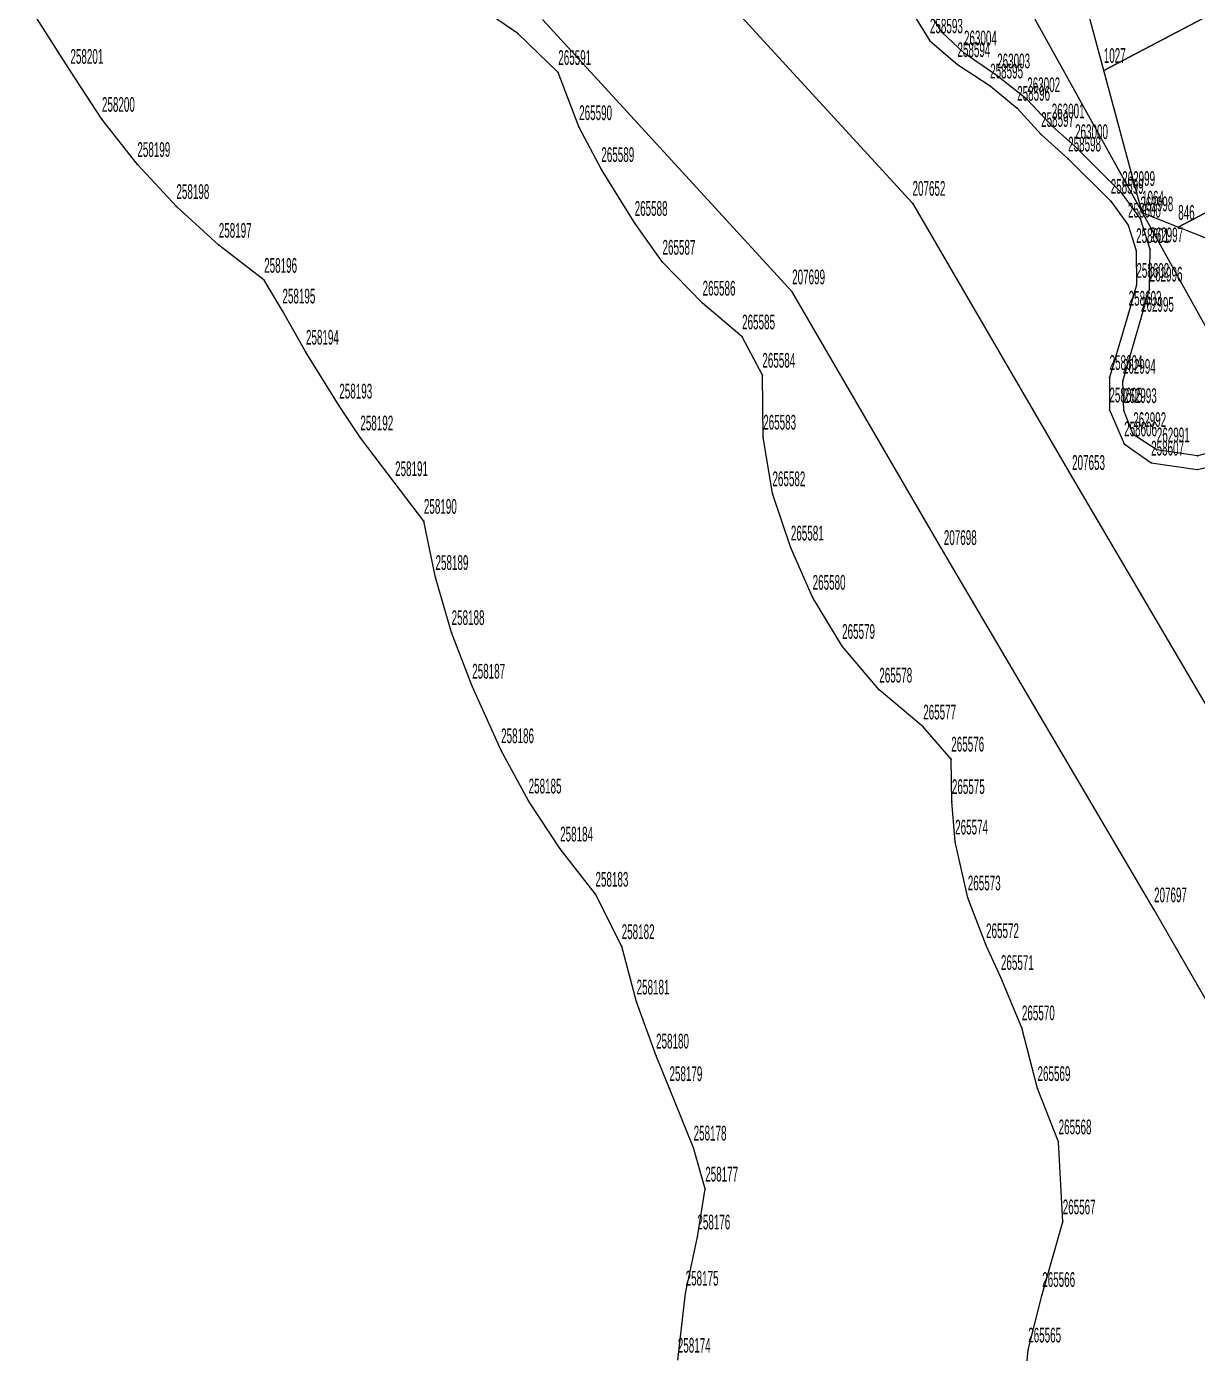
# Model space of a CAD drawing. Extents: x 1277570 to 1279623, y 422293 to 424918.
# Drawn here: x 1277658.2 to 1277826.8, y 423260.6 to 423451.7 of the extents above; entities that cross this region are included whole.
import ezdxf

# ---------------------------------------------------------------- set-up
doc = ezdxf.new("R2010")
doc.units = 0
doc.layers.get('0').update_dxf_attribs({"linetype": 'CONTINUOUS'})

msp = doc.modelspace()

# ---------------------------------------------------------------- linework, layer by layer
at = {"color": 7, "linetype": 'CONTINUOUS'}
for points in [[(1278928.590002, 422296.199999), (1278272.21, 422313.72), (1278280.100001, 422652.879999), (1278114.470001, 422774.680002), (1277866.460001, 423219.000002), (1277891.869999, 423239.150001), (1277900.639998, 423248.799998), (1277891.869999, 423293.490002), (1277781.459999, 423492.419999), (1277686.81, 423574.800002), (1277715.729999, 423607.230001), (1277692.94, 423640.53), (1277730.620002, 423822.8), (1277756.040001, 423821.06), (1277827.020002, 423909.56)], [(1278168.3, 423414.420001), (1278144.880001, 423405.819999), (1278120.820002, 423398.389998), (1278095.759999, 423390.599999), (1278082.640002, 423387.309999), (1278083.06, 423386.670001), (1278086.840002, 423380.630001), (1278065.040001, 423375.170002), (1278043.929998, 423369.869998), (1278027.089999, 423367.33), (1278009.17, 423366.55), (1277968.190002, 423367.549998), (1277908.690002, 423369.040001), (1277889.450001, 423369.550002), (1277889.289998, 423376.879998), (1277875.289998, 423377.260001), (1277861.759999, 423407.920002), (1277824.05, 423422.839999), (1277818.84, 423424.9), (1277806.060002, 423472.539999)], [(1277748.280002, 423467.220001), (1277785.79, 423426.299999), (1277808.77, 423386.819998), (1277834.189999, 423343.589999)], [(1277783.5, 423457.47), (1277788.300002, 423449.709999), (1277792.259999, 423446.279998), (1277796.970001, 423443.200001), (1277800.859998, 423439.990002), (1277804.310002, 423436.22), (1277808.199999, 423432.68), (1277814.329999, 423426.600001), (1277816.82, 423423.16), (1277817.989999, 423419.500002), (1277818.020001, 423414.490002), (1277816.91, 423410.47), (1277814.17, 423401.22), (1277814.139999, 423396.54), (1277816.259999, 423391.649998), (1277820.150002, 423388.889998), (1277826.759998, 423387.929999), (1277831.38, 423388.959999)], [(1277783.5, 423457.47), (1277788.300002, 423449.709999), (1277792.259999, 423446.279998), (1277796.970001, 423443.200001), (1277800.859998, 423439.990002), (1277804.310002, 423436.22), (1277808.199999, 423432.68), (1277814.329999, 423426.600001), (1277816.82, 423423.16), (1277817.989999, 423419.500002), (1277818.020001, 423414.490002), (1277816.91, 423410.47), (1277814.17, 423401.22), (1277814.139999, 423396.54), (1277816.259999, 423391.649998), (1277820.150002, 423388.889998), (1277826.759998, 423387.929999), (1277831.38, 423388.959999)], [(1277830.860002, 423390.959998), (1277826.810001, 423389.929998), (1277820.970002, 423390.789998), (1277817.580001, 423393), (1277816.229998, 423396.450001), (1277816.08, 423400.670001), (1277818.690002, 423409.6), (1277819.93, 423413.939999), (1277820.02, 423419.62), (1277818.600002, 423424.069998), (1277815.979999, 423427.720001), (1277809.199999, 423434.470001), (1277805.83, 423437.449999), (1277802.309998, 423441.23), (1277797.980001, 423444.650002), (1277793.2, 423447.960001), (1277790.010001, 423450.939998), (1277785.14, 423458.709999)], [(1277830.860002, 423390.959998), (1277826.810001, 423389.929998), (1277820.970002, 423390.789998), (1277817.580001, 423393), (1277816.229998, 423396.450001), (1277816.08, 423400.670001), (1277818.690002, 423409.6), (1277819.93, 423413.939999), (1277820.02, 423419.62), (1277818.600002, 423424.069998), (1277815.979999, 423427.720001), (1277809.199999, 423434.470001), (1277805.83, 423437.449999), (1277802.309998, 423441.23), (1277797.980001, 423444.650002), (1277793.2, 423447.960001), (1277790.010001, 423450.939998), (1277785.14, 423458.709999)], [(1277751.989999, 423259.669999), (1277753.120001, 423269.33), (1277754.809999, 423277.420002), (1277755.94, 423284.319998), (1277754.269999, 423290.230001), (1277750.789999, 423298.790001), (1277748.859999, 423303.479999), (1277746.060001, 423311.259999), (1277743.909998, 423319.240002), (1277740.140002, 423326.790001), (1277735.049999, 423333.299999), (1277730.510001, 423340.209999), (1277726.55, 423347.46), (1277722.389998, 423356.760002), (1277719.420001, 423364.48), (1277717.099999, 423372.410001), (1277715.429998, 423380.499998), (1277711.280001, 423385.929999), (1277706.279998, 423392.509999), (1277703.249998, 423397.099998), (1277698.45, 423404.859999), (1277695.06, 423410.790001), (1277692.430002, 423415.21), (1277685.89, 423420.259998), (1277679.790001, 423425.84), (1277674.17, 423431.9), (1277669.070001, 423438.399999), (1277664.529998, 423445.309999), (1277658.209998, 423455.269998)], [(1277801.660002, 423252.579999), (1277802.45, 423261.139999), (1277804.470001, 423269.140001), (1277807.420002, 423279.600001), (1277806.829999, 423291.119999), (1277803.789998, 423298.8), (1277801.54, 423307.549999), (1277798.520001, 423314.799999), (1277796.379999, 423319.379999), (1277793.75, 423326.260001), (1277791.930001, 423334.310001), (1277791.46, 423340.139998), (1277791.37, 423346.25), (1277787.33, 423350.869998), (1277781.009999, 423356.19), (1277775.650002, 423362.480001), (1277771.41, 423369.560001), (1277768.269999, 423376.650001), (1277765.619999, 423384.469999), (1277764.290001, 423392.620002), (1277764.17, 423401.540001), (1277761.25, 423407.060002), (1277755.559999, 423411.920001), (1277749.789999, 423417.819999), (1277745.78, 423423.410001), (1277740.979998, 423431.170002), (1277737.789999, 423437.199998), (1277734.78, 423445.149998), (1277728.960002, 423450.73), (1277721.350001, 423456)], [(1277853.25, 423267.820002), (1277820.57, 423324.540001), (1277790.300002, 423376.009998), (1277768.459999, 423413.550001), (1277732.49, 423452.780002)]]:
    msp.add_lwpolyline(points, dxfattribs=at)
for points in [[(1277806.690002, 423470.199999), (1277860.829999, 423498.649998), (1277872.459999, 423476.509999), (1277813.329999, 423445.440001)], [(1277813.329999, 423445.440001), (1277872.459999, 423476.509999), (1277884.089999, 423454.379999), (1277824.05, 423422.839999), (1277818.84, 423424.9)], [(1277824.05, 423422.839999), (1277884.089999, 423454.379999), (1277895.719999, 423432.259999), (1277861.759999, 423407.920002)]]:
    msp.add_lwpolyline(points, close=True, dxfattribs=at)
at = {"color": 7}
for p in [(1277728.960002, 423450.73), (1277788.300002, 423449.709999), (1277790.010001, 423450.939998), (1277793.2, 423447.960001), (1277792.259999, 423446.279998), (1277664.529998, 423445.309999), (1277734.78, 423445.149998), (1277797.980001, 423444.650002), (1277813.329999, 423445.440001), (1277796.970001, 423443.200001), (1277800.859998, 423439.990002), (1277802.309998, 423441.23), (1277669.070001, 423438.399999), (1277737.789999, 423437.199998), (1277804.310002, 423436.22), (1277805.83, 423437.449999), (1277809.199999, 423434.470001), (1277808.199999, 423432.68), (1277674.17, 423431.9), (1277740.979998, 423431.170002), (1277814.329999, 423426.600001), (1277815.979999, 423427.720001), (1277679.790001, 423425.84), (1277785.79, 423426.299999), (1277818.84, 423424.9), (1277745.78, 423423.410001), (1277816.82, 423423.16), (1277818.600002, 423424.069998), (1277824.05, 423422.839999), (1277685.89, 423420.259998), (1277817.989999, 423419.500002), (1277820.02, 423419.62), (1277749.789999, 423417.819999), (1277692.430002, 423415.21), (1277768.459999, 423413.550001), (1277818.020001, 423414.490002), (1277819.93, 423413.939999), (1277755.559999, 423411.920001), (1277695.06, 423410.790001), (1277816.91, 423410.47), (1277818.690002, 423409.6), (1277761.25, 423407.060002), (1277698.45, 423404.859999), (1277764.17, 423401.540001), (1277814.17, 423401.22), (1277816.08, 423400.670001), (1277703.249998, 423397.099998), (1277814.139999, 423396.54), (1277816.229998, 423396.450001), (1277706.279998, 423392.509999), (1277764.290001, 423392.620002), (1277817.580001, 423393), (1277816.259999, 423391.649998), (1277820.970002, 423390.789998), (1277820.150002, 423388.889998), (1277826.810001, 423389.929998), (1277808.77, 423386.819998), (1277826.759998, 423387.929999), (1277711.280001, 423385.929999), (1277765.619999, 423384.469999), (1277715.429998, 423380.499998), (1277768.269999, 423376.650001), (1277790.300002, 423376.009998), (1277717.099999, 423372.410001), (1277771.41, 423369.560001), (1277719.420001, 423364.48), (1277775.650002, 423362.480001), (1277722.389998, 423356.760002), (1277781.009999, 423356.19), (1277787.33, 423350.869998), (1277726.55, 423347.46), (1277791.37, 423346.25), (1277730.510001, 423340.209999), (1277791.46, 423340.139998), (1277735.049999, 423333.299999), (1277791.930001, 423334.310001), (1277740.140002, 423326.790001), (1277793.75, 423326.260001), (1277820.57, 423324.540001), (1277796.379999, 423319.379999), (1277743.909998, 423319.240002), (1277798.520001, 423314.799999), (1277746.060001, 423311.259999), (1277801.54, 423307.549999), (1277748.859999, 423303.479999), (1277750.789999, 423298.790001), (1277803.789998, 423298.8), (1277806.829999, 423291.119999), (1277754.269999, 423290.230001), (1277755.94, 423284.319998), (1277807.420002, 423279.600001), (1277754.809999, 423277.420002), (1277753.120001, 423269.33), (1277804.470001, 423269.140001), (1277802.45, 423261.139999)]:
    msp.add_point(p, dxfattribs=at)

# ---------------------------------------------------------------- texts
at = {"color": 7, "width": 0.5}
for s, height, p in [('258593', 2.122561, (1277788.300002, 423450.782441)), ('258594', 2.122557, (1277792.259999, 423447.352443)), ('263004', 2.122557, (1277793.2, 423449.032441)), ('258201', 2.122561, (1277664.529998, 423446.38244)), ('265591', 2.122557, (1277734.78, 423446.222443)), ('263003', 2.122557, (1277797.980001, 423445.722442)), ('1027', 2.122557, (1277813.329999, 423446.512442)), ('258595', 2.122557, (1277796.970001, 423444.272441)), ('263002', 2.122557, (1277802.309998, 423442.30244)), ('258596', 2.122557, (1277800.859998, 423441.062442)), ('258200', 2.122561, (1277669.070001, 423439.47244)), ('265590', 2.122557, (1277737.789999, 423438.272443)), ('263001', 2.122561, (1277805.83, 423438.52244)), ('258597', 2.122557, (1277804.310002, 423437.29244)), ('263000', 2.122557, (1277809.199999, 423435.542441)), ('258199', 2.122561, (1277674.17, 423432.972441)), ('265589', 2.122557, (1277740.979998, 423432.242442)), ('258598', 2.122561, (1277808.199999, 423433.752441)), ('262999', 2.122557, (1277815.979999, 423428.792442)), ('258198', 2.122557, (1277679.790001, 423426.912441)), ('207652', 2.122561, (1277785.79, 423427.37244)), ('258599', 2.122557, (1277814.329999, 423427.672442)), ('265588', 2.122557, (1277745.78, 423424.482441)), ('258600', 2.122557, (1277816.82, 423424.232441)), ('262998', 2.122557, (1277818.600002, 423425.142443)), ('1064', 2.122561, (1277818.84, 423425.972441)), ('846', 2.122561, (1277824.05, 423423.91244)), ('258197', 2.122557, (1277685.89, 423421.332443)), ('258601', 2.122557, (1277817.989999, 423420.572442)), ('262997', 2.122557, (1277820.02, 423420.69244)), ('265587', 2.122561, (1277749.789999, 423418.892441)), ('258196', 2.122557, (1277692.430002, 423416.282441)), ('258602', 2.122557, (1277818.020001, 423415.562442)), ('262996', 2.122561, (1277819.93, 423415.01244)), ('265586', 2.122557, (1277755.559999, 423412.992441)), ('207699', 2.122557, (1277768.459999, 423414.622442)), ('258195', 2.122557, (1277695.06, 423411.862441)), ('258603', 2.122561, (1277816.91, 423411.542441)), ('262995', 2.122557, (1277818.690002, 423410.67244)), ('265585', 2.122557, (1277761.25, 423408.132442)), ('258194', 2.122561, (1277698.45, 423405.932441)), ('265584', 2.122557, (1277764.17, 423402.612441)), ('258604', 2.122561, (1277814.17, 423402.292441)), ('262994', 2.122557, (1277816.08, 423401.742442)), ('258193', 2.122557, (1277703.249998, 423398.172443)), ('258605', 2.122557, (1277814.139999, 423397.612441)), ('262993', 2.122557, (1277816.229998, 423397.522441)), ('265583', 2.122557, (1277764.290001, 423393.692442)), ('262992', 2.122557, (1277817.580001, 423394.072441)), ('258192', 2.122561, (1277706.279998, 423393.58244)), ('258606', 2.122561, (1277816.259999, 423392.72244)), ('262991', 2.122557, (1277820.970002, 423391.862443)), ('258607', 2.122557, (1277820.150002, 423389.962443)), ('258191', 2.122561, (1277711.280001, 423387.002441)), ('207653', 2.122557, (1277808.77, 423387.892443)), ('265582', 2.122561, (1277765.619999, 423385.54244)), ('258190', 2.122561, (1277715.429998, 423381.57244)), ('265581', 2.122557, (1277768.269999, 423377.722441)), ('207698', 2.122557, (1277790.300002, 423377.082443)), ('258189', 2.122557, (1277717.099999, 423373.482442)), ('265580', 2.122557, (1277771.41, 423370.632442)), ('258188', 2.122557, (1277719.420001, 423365.55244)), ('265579', 2.122557, (1277775.650002, 423363.552441)), ('258187', 2.122557, (1277722.389998, 423357.832442)), ('265578', 2.122557, (1277781.009999, 423357.26244)), ('265577', 2.122557, (1277787.33, 423351.942443)), ('258186', 2.122557, (1277726.55, 423348.53244)), ('265576', 2.122557, (1277791.37, 423347.32244)), ('258185', 2.122561, (1277730.510001, 423341.282441)), ('265575', 2.122561, (1277791.46, 423341.21244)), ('265574', 2.122557, (1277791.930001, 423335.382441)), ('258184', 2.122561, (1277735.049999, 423334.372441)), ('258183', 2.122557, (1277740.140002, 423327.862441)), ('265573', 2.122557, (1277793.75, 423327.332442)), ('207697', 2.122557, (1277820.57, 423325.612441)), ('258182', 2.122557, (1277743.909998, 423320.312443)), ('265572', 2.122561, (1277796.379999, 423320.452441)), ('265571', 2.122561, (1277798.520001, 423315.872441)), ('258181', 2.122561, (1277746.060001, 423312.332441)), ('265570', 2.122561, (1277801.54, 423308.62244)), ('258180', 2.122561, (1277748.859999, 423304.552441)), ('258179', 2.122557, (1277750.789999, 423299.862441)), ('265569', 2.122557, (1277803.789998, 423299.87244)), ('258178', 2.122557, (1277754.269999, 423291.302441)), ('265568', 2.122561, (1277806.829999, 423292.192441)), ('258177', 2.122557, (1277755.94, 423285.392443)), ('265567', 2.122557, (1277807.420002, 423280.672441)), ('258176', 2.122557, (1277754.809999, 423278.492442)), ('258175', 2.122557, (1277753.120001, 423270.40244)), ('265566', 2.122557, (1277804.470001, 423270.212441)), ('265565', 2.122561, (1277802.45, 423262.21244)), ('258174', 2.122561, (1277751.989999, 423260.74244))]:
    msp.add_text(s, height=height, dxfattribs=at).set_placement(p)

doc.saveas('drawing.dxf')
